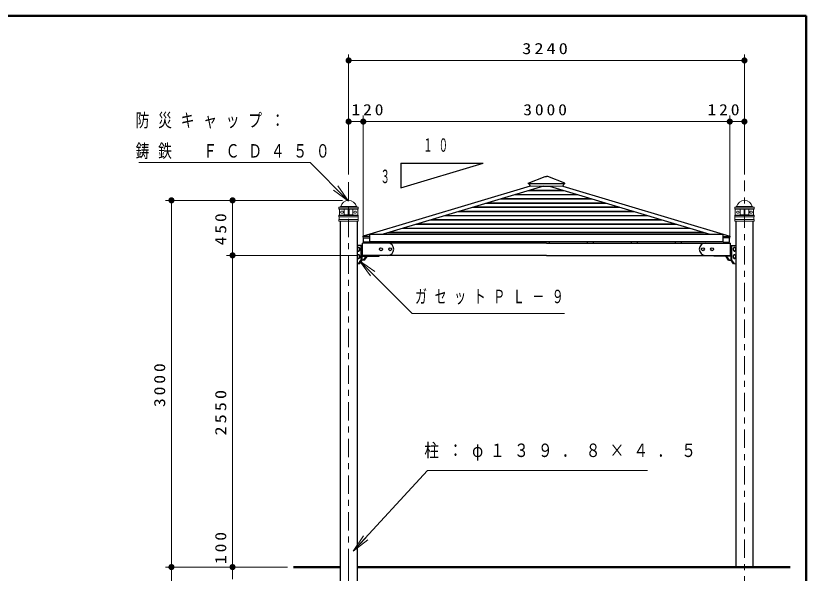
# Model space of a CAD drawing. Units: millimetres on the paper, scale 1:50. Extents: x -365 to 10, y -38 to 257.
# Drawn here: x -129.4 to 0, y 165.8 to 257 of the extents above; entities that cross this region are included whole.
import ezdxf
from ezdxf.enums import TextEntityAlignment as Align

# ---------------------------------------------------------------- set-up
doc = ezdxf.new("R2010")
doc.units = ezdxf.units.MM
doc.linetypes.add('USER2', pattern=[6, 3, -1, 1, -1])
doc.layers.add('LY_1', color=7, linetype='Continuous', lineweight=25)
doc.layers.add('LY_2', color=7, linetype='Continuous', lineweight=13)
doc.styles.add('ＭＳ ゴシック', font='')
doc.styles.get('ＭＳ ゴシック').set_extended_font_data('MS Gothic')

# ---------------------------------------------------------------- blocks, each defined once
blk = doc.blocks.new('filled_dot')
at = {"color": 0, "linetype": 'Continuous', "lineweight": -2, "const_width": 1.25}
blk.add_lwpolyline([(-0.625, 0, 1), (0.625, 0, 1)], format="xyb", close=True, dxfattribs=at)

msp = doc.modelspace()

# ---------------------------------------------------------------- linework, layer by layer
at = {"layer": 'LY_1', "lineweight": 13}
for p, q in [((-74.907, 231.028), (-74.907, 250.697)), ((-10.107, 231.028), (-10.107, 250.697)), ((-74.907, 249.697), (-10.107, 249.697)), ((-72.507, 220.606), (-72.507, 240.697)), ((-12.507, 220.606), (-12.507, 240.697)), ((-74.907, 239.697), (-68.62, 239.697)), ((-72.507, 239.697), (-12.507, 239.697)), ((-16.272, 239.697), (-10.107, 239.697)), ((-76.678, 229.169), (-74.91, 226.695)), ((-74.91, 226.695), (-77.385, 228.462)), ((-74.91, 226.695), (-77.031, 228.816)), ((-75.907, 226.804), (-104.907, 226.804)), ((-103.907, 166.804), (-103.907, 226.804)), ((-93.907, 217.804), (-93.907, 226.804)), ((-76.487, 225.666), (-76.467, 225.686)), ((-76.487, 225.666), (-76.487, 225.406)), ((-76.487, 225.666), (-73.327, 225.666)), ((-76.487, 225.406), (-73.327, 225.406)), ((-76.487, 225.406), (-76.467, 225.386)), ((-76.467, 225.686), (-73.347, 225.686)), ((-76.467, 225.386), (-75.645, 225.35)), ((-76.467, 225.386), (-73.347, 225.386)), ((-76.407, 225.382), (-76.407, 224.39)), ((-76.305, 225.686), (-76.187, 225.804)), ((-76.187, 225.804), (-73.627, 225.804)), ((-75.607, 225.348), (-74.977, 225.348)), ((-75.607, 225.31), (-75.607, 224.461)), ((-74.977, 225.346), (-74.977, 224.426)), ((-74.207, 225.348), (-74.837, 225.348)), ((-74.837, 225.346), (-74.837, 224.426)), ((-74.207, 225.31), (-74.207, 224.461)), ((-73.347, 225.386), (-74.168, 225.35)), ((-73.509, 225.686), (-73.627, 225.804)), ((-73.407, 225.382), (-73.407, 224.39)), ((-73.347, 225.686), (-73.327, 225.666)), ((-73.347, 225.386), (-73.327, 225.406)), ((-73.327, 225.666), (-73.327, 225.406)), ((-11.687, 225.666), (-11.667, 225.686)), ((-11.687, 225.666), (-11.687, 225.406)), ((-11.687, 225.666), (-8.527, 225.666)), ((-11.687, 225.406), (-8.527, 225.406)), ((-11.687, 225.406), (-11.667, 225.386)), ((-11.667, 225.686), (-8.547, 225.686)), ((-11.667, 225.386), (-10.845, 225.35)), ((-11.667, 225.386), (-8.547, 225.386)), ((-11.607, 225.382), (-11.607, 224.39)), ((-11.505, 225.686), (-11.387, 225.804)), ((-11.387, 225.804), (-8.827, 225.804)), ((-10.807, 225.348), (-10.177, 225.348)), ((-10.807, 225.31), (-10.807, 224.461)), ((-10.177, 225.346), (-10.177, 224.426)), ((-9.407, 225.348), (-10.037, 225.348)), ((-10.037, 225.346), (-10.037, 224.426)), ((-9.407, 225.31), (-9.407, 224.461)), ((-8.547, 225.386), (-9.368, 225.35)), ((-8.709, 225.686), (-8.827, 225.804)), ((-8.607, 225.382), (-8.607, 224.39)), ((-8.547, 225.686), (-8.527, 225.666)), ((-8.547, 225.386), (-8.527, 225.406)), ((-8.527, 225.666), (-8.527, 225.406)), ((-76.447, 224.386), (-76.487, 224.346)), ((-76.487, 224.346), (-73.327, 224.346)), ((-76.487, 224.346), (-76.487, 224.106)), ((-76.487, 224.106), (-73.327, 224.106)), ((-76.487, 224.106), (-76.467, 224.086)), ((-76.467, 224.086), (-73.347, 224.086)), ((-76.467, 224.086), (-76.467, 223.686)), ((-76.447, 224.386), (-75.645, 224.421)), ((-76.447, 224.386), (-73.367, 224.386)), ((-76.057, 225.036), (-75.917, 225.036)), ((-76.057, 224.736), (-75.917, 224.736)), ((-75.607, 224.422), (-74.977, 224.422)), ((-74.207, 224.422), (-74.837, 224.422)), ((-73.367, 224.386), (-74.168, 224.421)), ((-73.757, 225.036), (-73.897, 225.036)), ((-73.757, 224.736), (-73.897, 224.736)), ((-73.367, 224.386), (-73.327, 224.346)), ((-73.327, 224.106), (-73.347, 224.086)), ((-73.347, 224.086), (-73.347, 223.686)), ((-73.327, 224.346), (-73.327, 224.106)), ((-11.647, 224.386), (-11.687, 224.346)), ((-11.687, 224.346), (-8.527, 224.346)), ((-11.687, 224.346), (-11.687, 224.106)), ((-11.687, 224.106), (-8.527, 224.106)), ((-11.687, 224.106), (-11.667, 224.086)), ((-11.667, 224.086), (-8.547, 224.086)), ((-11.667, 224.086), (-11.667, 223.686)), ((-11.647, 224.386), (-10.845, 224.421)), ((-11.647, 224.386), (-8.567, 224.386)), ((-11.257, 225.036), (-11.117, 225.036)), ((-11.257, 224.736), (-11.117, 224.736)), ((-10.807, 224.422), (-10.177, 224.422)), ((-9.407, 224.422), (-10.037, 224.422)), ((-8.567, 224.386), (-9.368, 224.421)), ((-8.957, 225.036), (-9.097, 225.036)), ((-8.957, 224.736), (-9.097, 224.736)), ((-8.567, 224.386), (-8.527, 224.346)), ((-8.527, 224.106), (-8.547, 224.086)), ((-8.547, 224.086), (-8.547, 223.686)), ((-8.527, 224.346), (-8.527, 224.106)), ((-76.467, 223.686), (-76.487, 223.666)), ((-76.487, 223.666), (-73.327, 223.666)), ((-76.487, 223.666), (-76.487, 223.426)), ((-76.487, 223.426), (-73.327, 223.426)), ((-76.487, 223.426), (-76.447, 223.386)), ((-76.467, 223.686), (-73.347, 223.686)), ((-76.447, 223.386), (-73.367, 223.386)), ((-73.327, 223.426), (-73.367, 223.386)), ((-73.347, 223.686), (-73.327, 223.666)), ((-73.327, 223.666), (-73.327, 223.426)), ((-11.667, 223.686), (-11.687, 223.666)), ((-11.687, 223.666), (-8.527, 223.666)), ((-11.687, 223.666), (-11.687, 223.426)), ((-11.687, 223.426), (-8.527, 223.426)), ((-11.687, 223.426), (-11.647, 223.386)), ((-11.667, 223.686), (-8.547, 223.686)), ((-11.647, 223.386), (-8.567, 223.386)), ((-8.527, 223.426), (-8.567, 223.386)), ((-8.547, 223.686), (-8.527, 223.666)), ((-8.527, 223.666), (-8.527, 223.426)), ((-73.427, 217.804), (-94.907, 217.804)), ((-93.907, 166.804), (-93.907, 217.804)), ((-73.113, 216.914), (-70.991, 214.793)), ((-73.113, 216.914), (-70.638, 215.146)), ((-71.345, 214.439), (-73.113, 216.914)), ((-93.907, 164.804), (-93.907, 173.076)), ((-74.142, 169.385), (-72.48, 171.932)), ((-74.142, 169.385), (-72.112, 171.593)), ((-71.744, 171.255), (-74.142, 169.385)), ((-84.907, 166.804), (-104.907, 166.804)), ((-84.907, 166.804), (-104.907, 166.804)), ((-103.907, 149.804), (-103.907, 166.804))]:
    msp.add_line(p, q, dxfattribs=at)
at = {"layer": 'LY_1'}
for p, q in [((-66.334, 228.865), (-52.854, 232.909)), ((-66.334, 232.909), (-52.854, 232.909)), ((-66.334, 232.909), (-66.334, 228.865)), ((-76.305, 223.386), (-76.305, 166.804)), ((-73.509, 223.386), (-73.509, 166.804)), ((-11.505, 223.386), (-11.505, 166.804)), ((-8.709, 223.386), (-8.709, 166.804)), ((-72.447, 219.973), (-72.447, 220.685)), ((-71.447, 219.973), (-72.447, 219.973)), ((-13.567, 219.973), (-12.567, 219.973)), ((-12.567, 219.973), (-12.567, 220.685)), ((-42.507, 219.804), (-68.507, 219.804)), ((-42.507, 219.804), (-16.507, 219.804)), ((-42.507, 217.804), (-68.507, 217.804)), ((-42.507, 217.804), (-16.507, 217.804)), ((-76.305, 166.804), (-76.305, 157.984)), ((-73.509, 166.804), (-73.509, 157.984))]:
    msp.add_line(p, q, dxfattribs=at)
at = {"layer": 'LY_1', "color": 2}
for p, q in [((-45.488, 229.596), (-42.705, 230.704)), ((-42.705, 230.704), (-42.507, 230.704)), ((-42.308, 230.704), (-42.507, 230.704)), ((-39.525, 229.596), (-42.308, 230.704)), ((-45.499, 229.57), (-45.47, 229.496)), ((-45.335, 229.483), (-45.2, 229.143)), ((-39.678, 229.483), (-39.813, 229.143)), ((-39.514, 229.57), (-39.543, 229.496))]:
    msp.add_line(p, q, dxfattribs=at)
at = {"layer": 'LY_1', "linetype": 'USER2', "lineweight": 13}
for p, q in [((-74.907, 166.804), (-74.907, 230.028)), ((-10.107, 162.29), (-10.107, 230.028)), ((-74.907, 166.804), (-74.907, 147.759))]:
    msp.add_line(p, q, dxfattribs=at)
at = {"layer": 'LY_1', "color": 131}
for p, q in [((-45.178, 229.13), (-72.531, 220.924)), ((-43.012, 229.13), (-69.234, 221.264)), ((-42.001, 229.13), (-15.779, 221.264)), ((-39.835, 229.13), (-12.482, 220.924)), ((-72.492, 220.685), (-72.552, 220.884)), ((-72.492, 220.685), (-71.447, 220.685)), ((-12.521, 220.685), (-13.567, 220.685)), ((-12.521, 220.685), (-12.461, 220.884))]:
    msp.add_line(p, q, dxfattribs=at)
at = {"layer": 'LY_1', "color": 2, "lineweight": 13}
for p, q in [((-45.497, 229.589), (-42.507, 229.589)), ((-45.451, 229.483), (-42.507, 229.483)), ((-45.181, 229.13), (-42.507, 229.13)), ((-39.516, 229.589), (-42.507, 229.589)), ((-39.562, 229.483), (-42.507, 229.483)), ((-39.832, 229.13), (-42.507, 229.13))]:
    msp.add_line(p, q, dxfattribs=at)
at = {"layer": 'LY_1', "color": 12, "lineweight": 13}
for p, q in [((-43.196, 229.075), (-42.507, 229.075)), ((-41.817, 229.075), (-42.507, 229.075)), ((-47.48, 227.79), (-42.507, 227.79)), ((-45.495, 228.385), (-42.507, 228.385)), ((-45.181, 228.479), (-42.507, 228.479)), ((-39.832, 228.479), (-42.507, 228.479)), ((-39.518, 228.385), (-42.507, 228.385)), ((-37.533, 227.79), (-42.507, 227.79)), ((-50.093, 227.006), (-42.507, 227.006)), ((-49.778, 227.1), (-42.507, 227.1)), ((-47.794, 227.695), (-42.507, 227.695)), ((-37.219, 227.695), (-42.507, 227.695)), ((-35.235, 227.1), (-42.507, 227.1)), ((-34.92, 227.006), (-42.507, 227.006)), ((-54.69, 225.627), (-42.507, 225.627)), ((-54.376, 225.721), (-42.507, 225.721)), ((-52.392, 226.316), (-42.507, 226.316)), ((-52.077, 226.411), (-42.507, 226.411)), ((-32.936, 226.411), (-42.507, 226.411)), ((-32.622, 226.316), (-42.507, 226.316)), ((-30.637, 225.721), (-42.507, 225.721)), ((-30.323, 225.627), (-42.507, 225.627)), ((-59.288, 224.247), (-42.507, 224.247)), ((-58.973, 224.342), (-42.507, 224.342)), ((-56.989, 224.937), (-42.507, 224.937)), ((-56.675, 225.031), (-42.507, 225.031)), ((-28.338, 225.031), (-42.507, 225.031)), ((-28.024, 224.937), (-42.507, 224.937)), ((-26.04, 224.342), (-42.507, 224.342)), ((-25.725, 224.247), (-42.507, 224.247)), ((-63.885, 222.868), (-42.507, 222.868)), ((-63.571, 222.962), (-42.507, 222.962)), ((-61.587, 223.558), (-42.507, 223.558)), ((-61.272, 223.652), (-42.507, 223.652)), ((-23.741, 223.652), (-42.507, 223.652)), ((-23.426, 223.558), (-42.507, 223.558)), ((-21.442, 222.962), (-42.507, 222.962)), ((-21.128, 222.868), (-42.507, 222.868)), ((-68.483, 221.489), (-42.507, 221.489)), ((-68.169, 221.583), (-42.507, 221.583)), ((-66.184, 222.178), (-42.507, 222.178)), ((-65.87, 222.273), (-42.507, 222.273)), ((-19.143, 222.273), (-42.507, 222.273)), ((-18.829, 222.178), (-42.507, 222.178)), ((-16.844, 221.583), (-42.507, 221.583)), ((-16.53, 221.489), (-42.507, 221.489))]:
    msp.add_line(p, q, dxfattribs=at)
at = {"layer": 'LY_1', "color": 40}
for p, q in [((-71.447, 221.264), (-13.567, 221.264)), ((-71.447, 220.064), (-71.447, 221.264)), ((-13.567, 220.064), (-13.567, 221.264)), ((-71.447, 220.064), (-13.567, 220.064)), ((-64.587, 219.804), (-64.587, 220.064)), ((-63.627, 219.804), (-63.627, 220.064)), ((-57.387, 219.804), (-57.387, 220.064)), ((-56.427, 219.804), (-56.427, 220.064)), ((-50.187, 219.804), (-50.187, 220.064)), ((-49.227, 219.804), (-49.227, 220.064)), ((-42.987, 219.804), (-42.987, 220.064)), ((-42.027, 219.804), (-42.027, 220.064)), ((-35.787, 219.804), (-35.787, 220.064)), ((-34.827, 219.804), (-34.827, 220.064)), ((-28.587, 219.804), (-28.587, 220.064)), ((-27.627, 219.804), (-27.627, 220.064)), ((-21.387, 219.804), (-21.387, 220.064)), ((-20.427, 219.804), (-20.427, 220.064)), ((-72.019, 217.604), (-72.019, 217.684)), ((-71.891, 217.604), (-72.019, 217.604)), ((-71.891, 217.604), (-71.891, 217.684))]:
    msp.add_line(p, q, dxfattribs=at)
at = {"layer": 'LY_1', "color": 4}
for p, q in [((-71.447, 220.893), (-72.507, 220.893)), ((-13.567, 220.893), (-12.507, 220.893)), ((-72.626, 219.404), (-73.509, 219.404)), ((-72.839, 217.004), (-72.839, 219.404)), ((-72.712, 217.004), (-72.712, 219.404)), ((-68.507, 219.804), (-72.626, 219.804)), ((-72.626, 217.684), (-72.626, 219.804)), ((-16.507, 219.804), (-12.387, 219.804)), ((-12.387, 217.684), (-12.387, 219.804)), ((-12.387, 219.404), (-11.505, 219.404)), ((-12.301, 217.004), (-12.301, 219.404)), ((-12.174, 217.004), (-12.174, 219.404)), ((-68.507, 217.804), (-72.626, 217.804)), ((-72.626, 217.684), (-69.907, 217.684)), ((-72.443, 217.004), (-72.019, 217.604)), ((-72.316, 217.004), (-71.891, 217.604)), ((-69.907, 217.684), (-69.907, 217.804)), ((-16.507, 217.804), (-12.387, 217.804)), ((-15.107, 217.684), (-15.107, 217.804)), ((-12.387, 217.684), (-15.107, 217.684)), ((-13.122, 217.604), (-13.122, 217.684)), ((-12.697, 217.004), (-13.122, 217.604)), ((-13.122, 217.604), (-12.994, 217.604)), ((-12.994, 217.604), (-12.994, 217.684)), ((-12.57, 217.004), (-12.994, 217.604)), ((-73.263, 216.404), (-72.839, 217.004)), ((-73.136, 216.404), (-72.712, 217.004)), ((-72.316, 217.004), (-72.839, 217.004)), ((-12.697, 217.004), (-12.174, 217.004)), ((-11.877, 216.404), (-12.301, 217.004)), ((-11.75, 216.404), (-12.174, 217.004))]:
    msp.add_line(p, q, dxfattribs=at)
at = {"layer": 'LY_1', "color": 4, "lineweight": 13}
for p, q in [((-73.136, 216.404), (-73.509, 216.404)), ((-11.877, 216.404), (-11.505, 216.404))]:
    msp.add_line(p, q, dxfattribs=at)
at = {"layer": 'LY_1', "lineweight": 50}
for p, q in [((-83.907, 166.804), (-76.305, 166.804)), ((-73.509, 166.804), (-2.614, 166.804))]:
    msp.add_line(p, q, dxfattribs=at)
at = {"layer": 'LY_1', "lineweight": 13}
for points in [[(-74.91, 226.695), (-81.193, 232.977), (-109.268, 232.977)], [(-73.113, 216.914), (-64.518, 208.32), (-39.563, 208.32)], [(-74.142, 169.385), (-61.981, 182.61), (-25.973, 182.61)]]:
    msp.add_lwpolyline(points, dxfattribs=at)
at = {"layer": 'LY_1', "color": 4}
for points in [[(-73.263, 219.104), (-73.282, 219.102), (-73.3, 219.099), (-73.318, 219.093), (-73.336, 219.085), (-73.353, 219.075), (-73.369, 219.063), (-73.385, 219.049), (-73.4, 219.033), (-73.413, 219.016), (-73.426, 218.996), (-73.437, 218.976), (-73.447, 218.954), (-73.456, 218.93), (-73.463, 218.906), (-73.468, 218.881), (-73.472, 218.856), (-73.475, 218.83), (-73.475, 218.804), (-73.475, 218.777), (-73.472, 218.751), (-73.468, 218.726), (-73.463, 218.701), (-73.456, 218.677), (-73.447, 218.654), (-73.437, 218.632), (-73.426, 218.611), (-73.413, 218.591), (-73.4, 218.574), (-73.385, 218.558), (-73.369, 218.544), (-73.353, 218.532), (-73.336, 218.522), (-73.318, 218.514), (-73.3, 218.508), (-73.282, 218.505), (-73.263, 218.504), (-73.245, 218.505), (-73.226, 218.508), (-73.208, 218.514), (-73.191, 218.522), (-73.174, 218.532), (-73.157, 218.544), (-73.142, 218.558), (-73.127, 218.574), (-73.113, 218.591), (-73.101, 218.611), (-73.089, 218.632), (-73.08, 218.654), (-73.071, 218.677), (-73.064, 218.701), (-73.058, 218.726), (-73.054, 218.751), (-73.052, 218.777), (-73.051, 218.804), (-73.052, 218.83), (-73.054, 218.856), (-73.058, 218.881), (-73.064, 218.906), (-73.071, 218.93), (-73.08, 218.954), (-73.089, 218.976), (-73.101, 218.996), (-73.113, 219.016), (-73.127, 219.033), (-73.142, 219.049), (-73.157, 219.063), (-73.174, 219.075), (-73.191, 219.085), (-73.208, 219.093), (-73.226, 219.099), (-73.245, 219.102)], [(-11.75, 219.104), (-11.768, 219.102), (-11.787, 219.099), (-11.805, 219.093), (-11.822, 219.085), (-11.839, 219.075), (-11.856, 219.063), (-11.871, 219.049), (-11.886, 219.033), (-11.9, 219.016), (-11.912, 218.996), (-11.924, 218.976), (-11.933, 218.954), (-11.942, 218.93), (-11.949, 218.906), (-11.955, 218.881), (-11.959, 218.856), (-11.961, 218.83), (-11.962, 218.804), (-11.961, 218.777), (-11.959, 218.751), (-11.955, 218.726), (-11.949, 218.701), (-11.942, 218.677), (-11.933, 218.654), (-11.924, 218.632), (-11.912, 218.611), (-11.9, 218.591), (-11.886, 218.574), (-11.871, 218.558), (-11.856, 218.544), (-11.839, 218.532), (-11.822, 218.522), (-11.805, 218.514), (-11.787, 218.508), (-11.768, 218.505), (-11.75, 218.504), (-11.731, 218.505), (-11.713, 218.508), (-11.695, 218.514), (-11.677, 218.522), (-11.66, 218.532), (-11.644, 218.544), (-11.628, 218.558), (-11.613, 218.574), (-11.6, 218.591), (-11.587, 218.611), (-11.576, 218.632), (-11.566, 218.654), (-11.558, 218.677), (-11.55, 218.701), (-11.545, 218.726), (-11.541, 218.751), (-11.538, 218.777), (-11.538, 218.804), (-11.538, 218.83), (-11.541, 218.856), (-11.545, 218.881), (-11.55, 218.906), (-11.558, 218.93), (-11.566, 218.954), (-11.576, 218.976), (-11.587, 218.996), (-11.6, 219.016), (-11.613, 219.033), (-11.628, 219.049), (-11.644, 219.063), (-11.66, 219.075), (-11.677, 219.085), (-11.695, 219.093), (-11.713, 219.099), (-11.731, 219.102)], [(-73.263, 217.904), (-73.282, 217.902), (-73.3, 217.899), (-73.318, 217.893), (-73.336, 217.885), (-73.353, 217.875), (-73.369, 217.863), (-73.385, 217.849), (-73.4, 217.833), (-73.413, 217.816), (-73.426, 217.796), (-73.437, 217.776), (-73.447, 217.754), (-73.456, 217.73), (-73.463, 217.706), (-73.468, 217.681), (-73.472, 217.656), (-73.475, 217.63), (-73.475, 217.604), (-73.475, 217.577), (-73.472, 217.551), (-73.468, 217.526), (-73.463, 217.501), (-73.456, 217.477), (-73.447, 217.454), (-73.437, 217.432), (-73.426, 217.411), (-73.413, 217.391), (-73.4, 217.374), (-73.385, 217.358), (-73.369, 217.344), (-73.353, 217.332), (-73.336, 217.322), (-73.318, 217.314), (-73.3, 217.308), (-73.282, 217.305), (-73.263, 217.304), (-73.245, 217.305), (-73.226, 217.308), (-73.208, 217.314), (-73.191, 217.322), (-73.174, 217.332), (-73.157, 217.344), (-73.142, 217.358), (-73.127, 217.374), (-73.113, 217.391), (-73.101, 217.411), (-73.089, 217.432), (-73.08, 217.454), (-73.071, 217.477), (-73.064, 217.501), (-73.058, 217.526), (-73.054, 217.551), (-73.052, 217.577), (-73.051, 217.604), (-73.052, 217.63), (-73.054, 217.656), (-73.058, 217.681), (-73.064, 217.706), (-73.071, 217.73), (-73.08, 217.754), (-73.089, 217.776), (-73.101, 217.796), (-73.113, 217.816), (-73.127, 217.833), (-73.142, 217.849), (-73.157, 217.863), (-73.174, 217.875), (-73.191, 217.885), (-73.208, 217.893), (-73.226, 217.899), (-73.245, 217.902)], [(-11.75, 217.904), (-11.768, 217.902), (-11.787, 217.899), (-11.805, 217.893), (-11.822, 217.885), (-11.839, 217.875), (-11.856, 217.863), (-11.871, 217.849), (-11.886, 217.833), (-11.9, 217.816), (-11.912, 217.796), (-11.924, 217.776), (-11.933, 217.754), (-11.942, 217.73), (-11.949, 217.706), (-11.955, 217.681), (-11.959, 217.656), (-11.961, 217.63), (-11.962, 217.604), (-11.961, 217.577), (-11.959, 217.551), (-11.955, 217.526), (-11.949, 217.501), (-11.942, 217.477), (-11.933, 217.454), (-11.924, 217.432), (-11.912, 217.411), (-11.9, 217.391), (-11.886, 217.374), (-11.871, 217.358), (-11.856, 217.344), (-11.839, 217.332), (-11.822, 217.322), (-11.805, 217.314), (-11.787, 217.308), (-11.768, 217.305), (-11.75, 217.304), (-11.731, 217.305), (-11.713, 217.308), (-11.695, 217.314), (-11.677, 217.322), (-11.66, 217.332), (-11.644, 217.344), (-11.628, 217.358), (-11.613, 217.374), (-11.6, 217.391), (-11.587, 217.411), (-11.576, 217.432), (-11.566, 217.454), (-11.558, 217.477), (-11.55, 217.501), (-11.545, 217.526), (-11.541, 217.551), (-11.538, 217.577), (-11.538, 217.604), (-11.538, 217.63), (-11.541, 217.656), (-11.545, 217.681), (-11.55, 217.706), (-11.558, 217.73), (-11.566, 217.754), (-11.576, 217.776), (-11.587, 217.796), (-11.6, 217.816), (-11.613, 217.833), (-11.628, 217.849), (-11.644, 217.863), (-11.66, 217.875), (-11.677, 217.885), (-11.695, 217.893), (-11.713, 217.899), (-11.731, 217.902)]]:
    msp.add_lwpolyline(points, close=True, dxfattribs=at)
for centre in [(-69.607, 218.804), (-68.107, 218.804), (-16.907, 218.804), (-15.407, 218.804)]:
    msp.add_circle(centre, 0.24, dxfattribs=at)
at = {"layer": 'LY_1', "color": 2}
for centre, start, end in [((-45.481, 229.578), 111.7, 201.7), ((-45.451, 229.503), 201.7, 270), ((-45.181, 229.15), 196.7, 270), ((-39.832, 229.15), 270, 343.3), ((-39.562, 229.503), 270, 338.3), ((-39.532, 229.578), 338.3, 68.3)]:
    msp.add_arc(centre, 0.02, start, end, dxfattribs=at)
at = {"layer": 'LY_1', "lineweight": 13}
for centre, radius, start, end in [((-74.907, 225.484), 1.319, 14.00253, 165.99746), ((-10.107, 225.484), 1.319, 14.00253, 165.99746), ((-75.647, 225.31), 0.04, 0, 87.5), ((-75.017, 225.346), 0.04, 0, 90), ((-74.797, 225.346), 0.04, 90, 180), ((-74.167, 225.31), 0.04, 92.5, 180), ((-10.847, 225.31), 0.04, 0, 87.5), ((-10.217, 225.346), 0.04, 0, 90), ((-9.997, 225.346), 0.04, 90, 180), ((-9.367, 225.31), 0.04, 92.5, 180), ((-76.057, 224.886), 0.15, 90, 270), ((-75.917, 224.886), 0.15, 270, 90), ((-75.647, 224.461), 0.04, 272.5, 0), ((-75.017, 224.426), 0.04, 270, 0), ((-74.797, 224.426), 0.04, 180, 270), ((-74.167, 224.461), 0.04, 180, 267.5), ((-73.897, 224.886), 0.15, 90, 270), ((-73.757, 224.886), 0.15, 270, 90), ((-11.257, 224.886), 0.15, 90, 270), ((-11.117, 224.886), 0.15, 270, 90), ((-10.847, 224.461), 0.04, 272.5, 0), ((-10.217, 224.426), 0.04, 270, 0), ((-9.997, 224.426), 0.04, 180, 270), ((-9.367, 224.461), 0.04, 180, 267.5), ((-9.097, 224.886), 0.15, 90, 270), ((-8.957, 224.886), 0.15, 270, 90)]:
    msp.add_arc(centre, radius, start, end, dxfattribs=at)
at = {"layer": 'LY_1', "color": 131}
for centre, start, end in [((-72.521, 220.894), 106.69924, 196.69924), ((-12.492, 220.894), 343.30076, 73.30076)]:
    msp.add_arc(centre, 0.032, start, end, dxfattribs=at)
at = {"layer": 'LY_1', "color": 4}
for centre, start, end in [((-68.507, 218.804), 270, 90), ((-16.507, 218.804), 90, 270)]:
    msp.add_arc(centre, 1, start, end, dxfattribs=at)
at = {"layer": 'LY_2', "lineweight": 50}
for p, q in [((0, 257), (-365, 257)), ((0, 0), (0, 257))]:
    msp.add_line(p, q, dxfattribs=at)

# ---------------------------------------------------------------- block references
at = {"layer": 'LY_1', "lineweight": 13, "xscale": 0.4, "yscale": 0.4}
for p in [(-74.907, 249.697), (-74.907, 239.697), (-72.507, 239.697), (-12.507, 239.697)]:
    msp.add_blockref('filled_dot', p, dxfattribs=at)
for p, rotation in [((-10.107, 249.697), 180), ((-72.507, 239.697), 180), ((-12.507, 239.697), 180), ((-10.107, 239.697), 180), ((-103.907, 226.804), 270), ((-93.907, 226.804), 270), ((-93.907, 217.804), 270), ((-93.907, 217.804), 90), ((-103.907, 166.804), 90), ((-103.907, 166.804), 270), ((-93.907, 166.804), 90), ((-93.907, 166.804), 270)]:
    msp.add_blockref('filled_dot', p, dxfattribs=dict(at, rotation=rotation))

# ---------------------------------------------------------------- texts
at = {"layer": 'LY_1', "style": 'ＭＳ ゴシック', "width": 0.5}
msp.add_text('３', height=2.199, dxfattribs=at).set_placement((-68.921, 230.729), align=Align.MIDDLE_CENTER)
at = {"layer": 'LY_1', "style": 'ＭＳ ゴシック'}
for s, insert, char_height, attachment_point in [('\\T1.33;\\W1.2;3240', (-42.507, 250.697), 1.833, 8), ('\\T1.33;\\W1.15;120', (-71.588, 240.697), 1.833, 8), ('\\T1.33;\\W1.15;3000', (-42.507, 240.697), 1.833, 8), ('\\T1.33;\\W1.15;120', (-13.303, 240.697), 1.833, 8), ('\\T1.64;\\W0.75;防災キャップ：', (-109.778, 239.777), 2.199, 4), ('\\T1.64;\\W0.5;１０', (-60.166, 235.829), 2.199, 5), ('\\T1.64;\\W0.75;鋳鉄\u3000ＦＣＤ４５０', (-109.778, 234.777), 2.199, 4), ('\\T1.64;\\W0.65;ガセットＰＬ－９', (-64.018, 210.97), 2.199, 4), ('\\T1.63;\\W0.8;柱：φ１３９．８×４．５', (-62.515, 185.61), 2.199, 4)]:
    msp.add_mtext(s, dxfattribs=dict(at, insert=insert, char_height=char_height, attachment_point=attachment_point))
at = {"layer": 'LY_1', "char_height": 1.833, "attachment_point": 8, "rotation": 90, "style": 'ＭＳ ゴシック'}
for s, insert in [('\\T1.33;\\W1.15;450', (-94.907, 222.304)), ('\\T1.33;\\W1.15;3000', (-104.907, 196.804)), ('\\T1.33;\\W1.2;2550', (-94.907, 192.304)), ('\\T1.33;\\W1.15;100', (-94.907, 170.16))]:
    msp.add_mtext(s, dxfattribs=dict(at, insert=insert))

doc.saveas('drawing.dxf')
